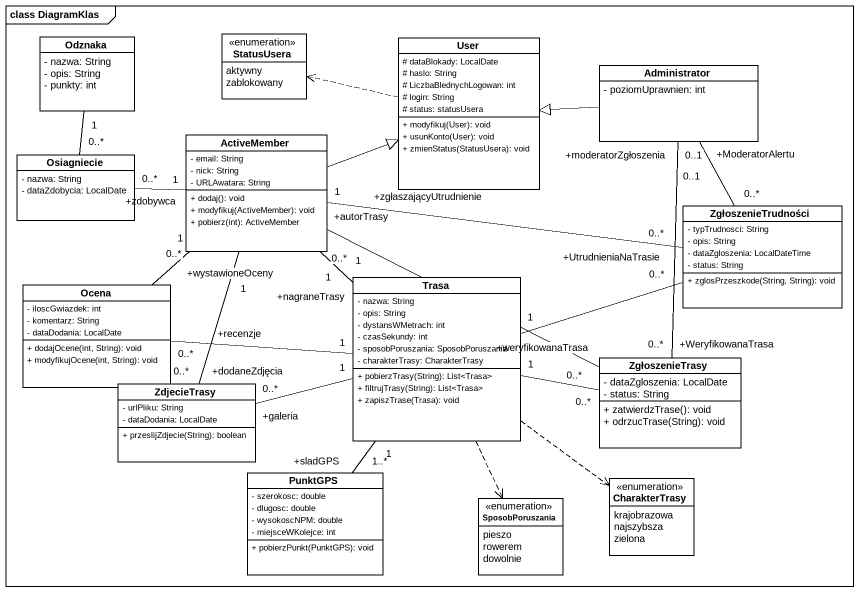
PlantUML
@startuml
mainframe class DiagramKlas
hide circle
hide empty members
skinparam classAttributeIconSize 0
enum StatusUsera {
  aktywny
  zablokowany
}
class Odznaka {
  - nazwa: String
  - opis: String
  - punkty: int
}
class User {
  # dataBlokady: LocalDate
  # haslo: String
  # LiczbaBlednychLogowan: int
  # login: String
  # status: statusUsera
  + modyfikuj(User): void
  + usunKonto(User): void
  + zmienStatus(StatusUsera): void
}
class Administrator {
  - poziomUprawnien: int
}
class Osiagniecie {
  - nazwa: String
  - dataZdobycia: LocalDate
}
class ActiveMember {
  - email: String
  - nick: String
  - URLAwatara: String
  + dodaj(): void
  + modyfikuj(ActiveMember): void
  + pobierz(int): ActiveMember
}
class ZgłoszenieTrudności {
  - typTrudnosci: String
  - opis: String
  - dataZgloszenia: LocalDateTime
  - status: String
  + zglosPrzeszkode(String, String): void
}
class Ocena {
  - iloscGwiazdek: int
  - komentarz: String
  - dataDodania: LocalDate
  + dodajOcene(int, String): void
  + modyfikujOcene(int, String): void
}
class Trasa {
  - nazwa: String
  - opis: String
  - dystansWMetrach: int
  - czasSekundy: int
  - sposobPoruszania: SposobPoruszania
  - charakterTrasy: CharakterTrasy
  + pobierzTrasy(String): List<Trasa>
  + filtrujTrasy(String): List<Trasa>
  + zapiszTrase(Trasa): void
}
class ZgłoszenieTrasy {
  - dataZgloszenia: LocalDate
  - status: String
  + zatwierdzTrase(): void
  + odrzucTrase(String): void
}
class ZdjecieTrasy {
  - urlPliku: String
  - dataDodania: LocalDate
  + przeslijZdjecie(String): boolean
}
class PunktGPS {
  - szerokosc: double
  - dlugosc: double
  - wysokoscNPM: double
  - miejsceWKolejce: int
  + pobierzPunkt(PunktGPS): void
}
enum SposobPoruszania {
  pieszo
  rowerem
  dowolnie
}
enum CharakterTrasy {
  krajobrazowa
  najszybsza
  zielona
}
Odznaka "1" -- "0..*" Osiagniecie
User .left.> StatusUsera
Administrator -left-|> User
Administrator "+ModeratorAlertu\n0..1" -- "0..*" ZgłoszenieTrudności
Administrator "+moderatorZgłoszenia\n0..1" -- "+WeryfikowanaTrasa\n0..*" ZgłoszenieTrasy
ActiveMember -right-|> User
ActiveMember "+zdobywca\n1" -left- "0..*" Osiagniecie
ActiveMember "+zgłaszającyUtrudnienie\n1" -right- "+UtrudnieniaNaTrasie\n0..*" ZgłoszenieTrudności
ActiveMember "1" -- "+wystawioneOceny\n0..*" Ocena
ActiveMember "1" -- "+nagraneTrasy\n0..*" Trasa
ActiveMember "+autorTrasy\n1" -right- "+weryfikowanaTrasa\n0..*" ZgłoszenieTrasy
ActiveMember "1" -- "+dodaneZdjęcia\n0..*" ZdjecieTrasy
Trasa "1" -right- "0..*" ZgłoszenieTrudności
Trasa "1" -left- "+recenzje\n0..*" Ocena
Trasa "1" -right- "0..*" ZgłoszenieTrasy
Trasa "1" -left- "+galeria\n0..*" ZdjecieTrasy
Trasa "1" -- "+sladGPS\n1..*" PunktGPS
Trasa ..> SposobPoruszania
Trasa ..> CharakterTrasy
@enduml
